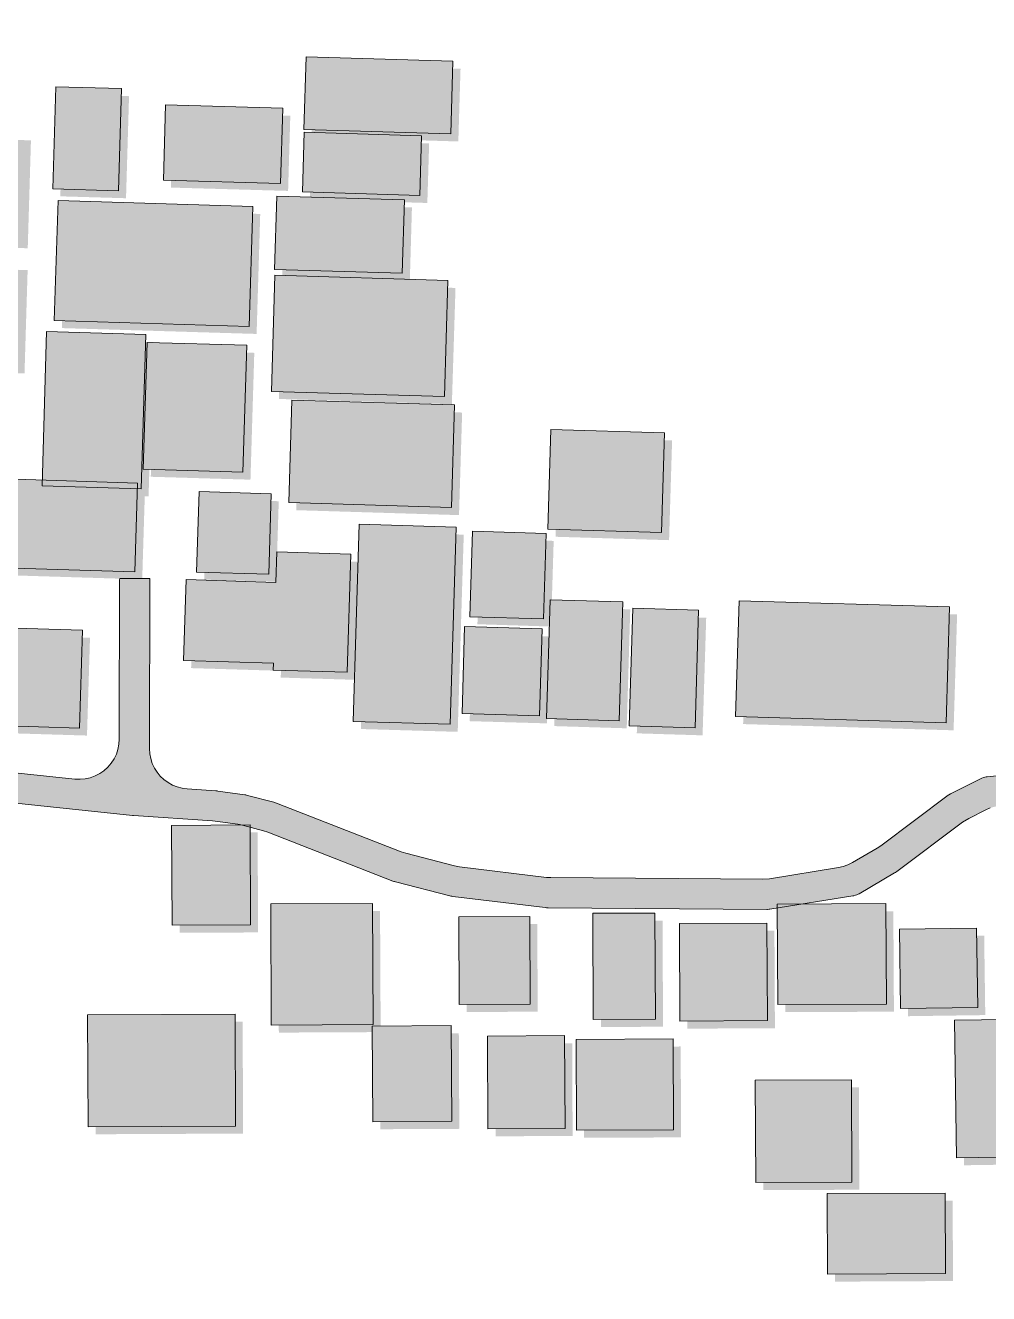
# Model space of a CAD drawing. Header units: metres. Extents: x 305859 to 307221, y 9155922 to 9156786.
# Drawn here: x 307024.6 to 307120.3, y 9156489.8 to 9156615.8 of the extents above; entities that cross this region are included whole.
import ezdxf

# ---------------------------------------------------------------- set-up
doc = ezdxf.new("R2010")
doc.units = ezdxf.units.M
for name, color, linetype, lineweight, true_color in [('B-BAYANGAN', 7, 'Continuous', 0, 0x76786c), ('J-PERKERASAN_JALAN', 7, 'Continuous', 9, 0x989896), ('K-BANGUNAN_LUAR_TAPAK', 7, 'Continuous', 9, 0xdedede)]:
    doc.layers.add(name, color=color, linetype=linetype, lineweight=lineweight, true_color=true_color)

msp = doc.modelspace()

# ---------------------------------------------------------------- hatches: boundary and pattern name
at = {"layer": 'B-BAYANGAN', "true_color": 0x76786c}
h = msp.add_hatch(color=8, dxfattribs=at)
h.dxf.hatch_style = 1
h.paths.add_polyline_path([(307067.82, 9156611.51), (307067.6, 9156604.29), (307053, 9156604.73), (307053.21, 9156611.95), (307067.82, 9156611.51)])
h = msp.add_hatch(color=8, dxfattribs=at)
h.dxf.hatch_style = 1
h.paths.add_polyline_path([(307028.34, 9156608.98), (307034.87, 9156608.79), (307034.57, 9156598.65), (307028.04, 9156598.84), (307028.34, 9156608.98)])
h = msp.add_hatch(color=8, dxfattribs=at)
h.dxf.hatch_style = 1
h.paths.add_polyline_path([(307050.9, 9156606.84), (307050.68, 9156599.38), (307039.03, 9156599.71), (307039.25, 9156607.19), (307050.9, 9156606.84)])
h = msp.add_hatch(color=8, dxfattribs=at)
h.dxf.hatch_style = 1
h.paths.add_polyline_path([(307025.12, 9156604.4), (307024.8, 9156593.68), (307011.41, 9156594.08), (307011.74, 9156604.8), (307025.12, 9156604.4)])
h = msp.add_hatch(color=8, dxfattribs=at)
h.dxf.hatch_style = 1
h.paths.add_polyline_path([(307064.7, 9156604.1), (307064.52, 9156598.18), (307052.85, 9156598.53), (307053.02, 9156604.45), (307064.7, 9156604.1)])
h = msp.add_hatch(color=8, dxfattribs=at)
h.dxf.hatch_style = 1
h.paths.add_polyline_path([(307062.99, 9156597.74), (307062.78, 9156590.45), (307050.09, 9156590.83), (307050.31, 9156598.12), (307062.99, 9156597.74)])
h = msp.add_hatch(color=8, dxfattribs=at)
h.dxf.hatch_style = 1
h.paths.add_polyline_path([(307047.91, 9156597.09), (307047.55, 9156585.17), (307028.19, 9156585.75), (307028.56, 9156597.66), (307047.91, 9156597.09)])
h = msp.add_hatch(color=8, dxfattribs=at)
h.dxf.hatch_style = 1
h.paths.add_polyline_path([(307024.79, 9156591.51), (307024.48, 9156581.25), (307016.8, 9156581.49), (307017.11, 9156591.74), (307024.79, 9156591.51)])
h = msp.add_hatch(color=8, dxfattribs=at)
h.dxf.hatch_style = 1
h.paths.add_polyline_path([(307067.32, 9156589.74), (307066.96, 9156578.19), (307049.77, 9156578.71), (307050.12, 9156590.26), (307067.32, 9156589.74)])
h = msp.add_hatch(color=8, dxfattribs=at)
h.dxf.hatch_style = 1
h.paths.add_polyline_path([(307037.28, 9156584.36), (307036.81, 9156569.03), (307026.97, 9156569.33), (307027.42, 9156584.65), (307037.28, 9156584.36)])
h = msp.add_hatch(color=8, dxfattribs=at)
h.dxf.hatch_style = 1
h.paths.add_polyline_path([(307047.32, 9156583.29), (307046.94, 9156570.69), (307037.03, 9156570.98), (307037.42, 9156583.58), (307047.32, 9156583.29)])
h = msp.add_hatch(color=8, dxfattribs=at)
h.dxf.hatch_style = 1
h.paths.add_polyline_path([(307067.98, 9156577.36), (307067.67, 9156567.17), (307051.49, 9156567.66), (307051.79, 9156577.83), (307067.98, 9156577.36)])
h = msp.add_hatch(color=8, dxfattribs=at)
h.dxf.hatch_style = 1
h.paths.add_polyline_path([(307088.85, 9156574.59), (307088.55, 9156564.68), (307077.26, 9156565.02), (307077.56, 9156574.93), (307088.85, 9156574.59)])
h = msp.add_hatch(color=8, dxfattribs=at)
h.dxf.hatch_style = 1
h.paths.add_polyline_path([(307036.45, 9156569.61), (307036.18, 9156560.79), (307023.07, 9156561.19), (307023.34, 9156570.01), (307036.45, 9156569.61)])
h = msp.add_hatch(color=8, dxfattribs=at)
h.dxf.hatch_style = 1
h.paths.add_polyline_path([(307049.75, 9156568.55), (307049.5, 9156560.55), (307042.34, 9156560.76), (307042.58, 9156568.76), (307049.75, 9156568.55)])
h = msp.add_hatch(color=8, dxfattribs=at)
h.dxf.hatch_style = 1
h.paths.add_polyline_path([(307068.14, 9156565.23), (307067.54, 9156545.64), (307057.91, 9156545.92), (307058.51, 9156565.52), (307068.14, 9156565.23)])
h = msp.add_hatch(color=8, dxfattribs=at)
h.dxf.hatch_style = 1
h.paths.add_polyline_path([(307077.08, 9156564.61), (307076.82, 9156556.1), (307069.5, 9156556.33), (307069.76, 9156564.82), (307077.08, 9156564.61)])
h = msp.add_hatch(color=8, dxfattribs=at)
h.dxf.hatch_style = 1
h.paths.add_polyline_path([(307050.21, 9156559.73), (307050.31, 9156562.76), (307057.67, 9156562.54), (307057.31, 9156550.81), (307049.95, 9156551.03), (307049.97, 9156551.7), (307041.04, 9156551.97), (307041.29, 9156560.01), (307050.21, 9156559.73)])
h = msp.add_hatch(color=8, dxfattribs=at)
h.dxf.hatch_style = 1
h.paths.add_polyline_path([(307084.69, 9156557.81), (307084.34, 9156545.99), (307077.13, 9156546.21), (307077.49, 9156558.02), (307084.69, 9156557.81)])
h = msp.add_hatch(color=8, dxfattribs=at)
h.dxf.hatch_style = 1
h.paths.add_polyline_path([(307117.18, 9156557.3), (307116.83, 9156545.79), (307095.91, 9156546.41), (307096.26, 9156557.92), (307117.18, 9156557.3)])
h = msp.add_hatch(color=8, dxfattribs=at)
h.dxf.hatch_style = 1
h.paths.add_polyline_path([(307092.24, 9156556.97), (307091.88, 9156545.29), (307085.34, 9156545.49), (307085.7, 9156557.17), (307092.24, 9156556.97)])
h = msp.add_hatch(color=8, dxfattribs=at)
h.dxf.hatch_style = 1
h.paths.add_polyline_path([(307030.99, 9156554.99), (307030.69, 9156545.27), (307018.44, 9156545.64), (307018.74, 9156555.36), (307030.99, 9156554.99)])
h = msp.add_hatch(color=8, dxfattribs=at)
h.dxf.hatch_style = 1
h.paths.add_polyline_path([(307076.68, 9156555.11), (307076.42, 9156546.48), (307068.73, 9156546.7), (307068.98, 9156555.34), (307076.68, 9156555.11)])
h = msp.add_hatch(color=8, dxfattribs=at)
h.dxf.hatch_style = 1
h.paths.add_polyline_path([(307047.65, 9156535.65), (307047.7, 9156525.71), (307039.9, 9156525.68), (307039.85, 9156535.6), (307047.65, 9156535.65)])
h = msp.add_hatch(color=8, dxfattribs=at)
h.dxf.hatch_style = 1
h.paths.add_polyline_path([(307059.82, 9156527.84), (307059.88, 9156515.81), (307049.76, 9156515.76), (307049.7, 9156527.8), (307059.82, 9156527.84)])
h = msp.add_hatch(color=8, dxfattribs=at)
h.dxf.hatch_style = 1
h.paths.add_polyline_path([(307110.84, 9156527.82), (307110.9, 9156517.84), (307100.12, 9156517.79), (307100.06, 9156527.76), (307110.84, 9156527.82)])
h = msp.add_hatch(color=8, dxfattribs=at)
h.dxf.hatch_style = 1
h.paths.add_polyline_path([(307075.45, 9156526.54), (307075.49, 9156517.84), (307068.43, 9156517.8), (307068.39, 9156526.52), (307075.45, 9156526.54)])
h = msp.add_hatch(color=8, dxfattribs=at)
h.dxf.hatch_style = 1
h.paths.add_polyline_path([(307087.9, 9156526.89), (307087.95, 9156516.34), (307081.77, 9156516.32), (307081.72, 9156526.86), (307087.9, 9156526.89)])
h = msp.add_hatch(color=8, dxfattribs=at)
h.dxf.hatch_style = 1
h.paths.add_polyline_path([(307099.02, 9156525.89), (307099.07, 9156516.2), (307090.38, 9156516.15), (307090.33, 9156525.84), (307099.02, 9156525.89)])
h = msp.add_hatch(color=8, dxfattribs=at)
h.dxf.hatch_style = 1
h.paths.add_polyline_path([(307119.87, 9156525.39), (307119.98, 9156517.5), (307112.3, 9156517.39), (307112.19, 9156525.28), (307119.87, 9156525.39)])
h = msp.add_hatch(color=8, dxfattribs=at)
h.dxf.hatch_style = 1
h.paths.add_polyline_path([(307046.16, 9156516.84), (307046.21, 9156505.73), (307031.56, 9156505.66), (307031.5, 9156516.77), (307046.16, 9156516.84)])
h = msp.add_hatch(color=8, dxfattribs=at)
h.dxf.hatch_style = 1
h.paths.add_polyline_path([(307128.43, 9156516.37), (307128.62, 9156502.74), (307117.88, 9156502.58), (307117.68, 9156516.23), (307128.43, 9156516.37)])
h = msp.add_hatch(color=8, dxfattribs=at)
h.dxf.hatch_style = 1
h.paths.add_polyline_path([(307067.65, 9156515.7), (307067.7, 9156506.2), (307059.85, 9156506.16), (307059.8, 9156515.66), (307067.65, 9156515.7)])
h = msp.add_hatch(color=8, dxfattribs=at)
h.dxf.hatch_style = 1
h.paths.add_polyline_path([(307078.92, 9156514.71), (307078.96, 9156505.49), (307071.3, 9156505.46), (307071.26, 9156514.67), (307078.92, 9156514.71)])
h = msp.add_hatch(color=8, dxfattribs=at)
h.dxf.hatch_style = 1
h.paths.add_polyline_path([(307089.7, 9156514.38), (307089.75, 9156505.35), (307080.1, 9156505.31), (307080.06, 9156514.33), (307089.7, 9156514.38)])
h = msp.add_hatch(color=8, dxfattribs=at)
h.dxf.hatch_style = 1
h.paths.add_polyline_path([(307107.42, 9156510.32), (307107.46, 9156500.15), (307097.91, 9156500.11), (307097.86, 9156510.27), (307107.42, 9156510.32)])
h = msp.add_hatch(color=8, dxfattribs=at)
h.dxf.hatch_style = 1
h.paths.add_polyline_path([(307116.73, 9156499.07), (307116.78, 9156491.08), (307105.05, 9156491.02), (307105, 9156499.01), (307116.73, 9156499.07)])
at = {"layer": 'J-PERKERASAN_JALAN', "true_color": 0xa8a8a6}
h = msp.add_hatch(color=253, dxfattribs=at)
h.dxf.hatch_style = 1
h.paths.add_polyline_path([(307070.13, 9156531.94), (307076.35, 9156531.18), (307076.8, 9156531.16), (307097.86, 9156531), (307098.52, 9156531.05), (307105.38, 9156532.15), (307105.87, 9156532.26), (307106.33, 9156532.42), (307106.78, 9156532.65), (307109.22, 9156534.09), (307109.59, 9156534.33), (307116.3, 9156539.34), (307116.37, 9156539.39), (307116.52, 9156539.48), (307116.6, 9156539.52), (307119.56, 9156541), (307119.64, 9156541.04), (307119.79, 9156541.1), (307119.92, 9156541.13), (307120.07, 9156541.16), (307120.16, 9156541.18), (307125.95, 9156541.77), (307126.08, 9156541.78), (307126.32, 9156541.78), (307126.44, 9156541.77), (307130.73, 9156541.16), (307131.26, 9156541.12), (307131.79, 9156541.15), (307132.31, 9156541.25), (307132.81, 9156541.42), (307133.29, 9156541.65), (307133.73, 9156541.95), (307134.12, 9156542.3), (307134.47, 9156542.69), (307134.77, 9156543.14), (307135, 9156543.61), (307135.16, 9156544.12), (307135.26, 9156544.64), (307135.29, 9156545.17), (307134.87, 9156579.59), (307134.87, 9156579.7), (307132.84, 9156631.28), (307132.84, 9156631.4), (307132.96, 9156631.41), (307135.7, 9156631.52), (307135.82, 9156631.52), (307135.83, 9156631.4), (307137.87, 9156579.75), (307137.87, 9156579.73), (307137.87, 9156579.71), (307137.87, 9156579.69), (307138.31, 9156543.45), (307138.35, 9156542.94), (307138.45, 9156542.44), (307138.62, 9156541.96), (307138.85, 9156541.5), (307139.13, 9156541.07), (307139.46, 9156540.69), (307139.85, 9156540.35), (307140.27, 9156540.06), (307140.72, 9156539.83), (307141.2, 9156539.66), (307141.7, 9156539.55), (307159.5, 9156536.8), (307159.59, 9156536.79), (307159.77, 9156536.74), (307159.86, 9156536.71), (307160.67, 9156536.43), (307160.75, 9156536.39), (307160.91, 9156536.32), (307160.99, 9156536.28), (307161.74, 9156535.85), (307161.82, 9156535.8), (307161.95, 9156535.71), (307162.06, 9156535.63), (307162.15, 9156535.53), (307162.24, 9156535.42), (307162.33, 9156535.29), (307162.37, 9156535.21), (307162.79, 9156534.46), (307162.84, 9156534.37), (307162.92, 9156534.19), (307162.96, 9156534.03), (307163, 9156533.85), (307163.01, 9156533.74), (307163.08, 9156532.69), (307163.09, 9156532.59), (307163.08, 9156532.4), (307163.07, 9156532.3), (307161.92, 9156523.11), (307155.3, 9156471.84), (307155.28, 9156471.62), (307152.53, 9156433.75), (307152.53, 9156433.24), (307152.58, 9156432.74), (307152.71, 9156432.25), (307152.89, 9156431.78), (307153.13, 9156431.34), (307153.42, 9156430.93), (307153.76, 9156430.56), (307154.15, 9156430.24), (307154.58, 9156429.96), (307155.03, 9156429.75), (307155.51, 9156429.59), (307156, 9156429.49), (307180.72, 9156426.28), (307180.74, 9156426.28), (307180.79, 9156426.27), (307190, 9156424.81), (307190, 9156422.28), (307180.45, 9156423.8), (307180.34, 9156423.81), (307150.52, 9156427.68), (307111.76, 9156432.76), (307111.26, 9156432.79), (307110.75, 9156432.76), (307110.26, 9156432.67), (307109.78, 9156432.51), (307109.32, 9156432.3), (307108.89, 9156432.03), (307108.5, 9156431.71), (307108.16, 9156431.34), (307107.86, 9156430.93), (307107.62, 9156430.48), (307107.44, 9156430.01), (307107.31, 9156429.53), (307107.25, 9156429.02), (307104.47, 9156381.57), (307104.48, 9156381.05), (307104.55, 9156380.54), (307104.69, 9156380.04), (307104.89, 9156379.56), (307105.15, 9156379.11), (307105.47, 9156378.69), (307105.84, 9156378.33), (307106.25, 9156378.01), (307106.7, 9156377.75), (307107.19, 9156377.55), (307107.69, 9156377.42), (307108.2, 9156377.35), (307108.73, 9156377.35), (307109.32, 9156377.39), (307109.43, 9156377.39), (307109.46, 9156377.39), (307109.57, 9156377.39), (307134.9, 9156376.15), (307165.31, 9156374.68), (307165.41, 9156374.67), (307165.44, 9156374.67), (307165.55, 9156374.66), (307167.25, 9156374.39), (307167.32, 9156374.38), (307167.47, 9156374.34), (307167.58, 9156374.3), (307167.68, 9156374.25), (307167.81, 9156374.18), (307167.87, 9156374.13), (307168.52, 9156373.66), (307168.59, 9156373.61), (307168.71, 9156373.51), (307168.8, 9156373.41), (307168.87, 9156373.31), (307168.94, 9156373.2), (307169, 9156373.05), (307169.03, 9156372.97), (307169.34, 9156372.07), (307169.36, 9156371.99), (307169.4, 9156371.84), (307169.41, 9156371.71), (307169.41, 9156371.55), (307169.41, 9156371.46), (307168.22, 9156358.3), (307168.21, 9156357.76), (307168.27, 9156357.23), (307168.4, 9156356.71), (307168.6, 9156356.22), (307168.86, 9156355.75), (307169.18, 9156355.32), (307169.56, 9156354.94), (307169.98, 9156354.62), (307170.45, 9156354.35), (307170.94, 9156354.15), (307171.46, 9156354.01), (307171.99, 9156353.95), (307190, 9156352.97), (307190, 9156349.97), (307171.97, 9156350.94), (307171.43, 9156350.94), (307170.9, 9156350.86), (307170.38, 9156350.71), (307169.89, 9156350.49), (307169.43, 9156350.21), (307169.02, 9156349.87), (307168.65, 9156349.48), (307168.34, 9156349.04), (307168.09, 9156348.56), (307167.91, 9156348.06), (307167.79, 9156347.53), (307167.75, 9156346.99), (307167.45, 9156320.8), (307167.47, 9156320.3), (307167.56, 9156319.8), (307167.71, 9156319.32), (307167.92, 9156318.87), (307168.19, 9156318.44), (307168.5, 9156318.05), (307168.86, 9156317.7), (307169.27, 9156317.4), (307169.7, 9156317.15), (307170.17, 9156316.96), (307170.65, 9156316.83), (307171.15, 9156316.76), (307190, 9156315.36), (307190, 9156312.35), (307171.48, 9156313.73), (307170.94, 9156313.73), (307170.41, 9156313.67), (307169.89, 9156313.53), (307169.4, 9156313.32), (307168.94, 9156313.05), (307168.51, 9156312.72), (307168.14, 9156312.34), (307167.82, 9156311.91), (307167.56, 9156311.44), (307167.36, 9156310.94), (307167.24, 9156310.42), (307167.18, 9156309.88), (307166.75, 9156297.65), (307166.74, 9156297.56), (307166.72, 9156297.4), (307166.69, 9156297.27), (307166.65, 9156297.13), (307166.61, 9156297.04), (307166.07, 9156295.73), (307166.03, 9156295.63), (307165.94, 9156295.46), (307165.83, 9156295.3), (307165.76, 9156295.22), (307164.87, 9156294.21), (307164.8, 9156294.13), (307164.66, 9156294), (307164.5, 9156293.89), (307164.41, 9156293.83), (307159.14, 9156290.81), (307158.68, 9156290.5), (307158.27, 9156290.13), (307157.91, 9156289.7), (307157.61, 9156289.23), (307157.38, 9156288.72), (307157.23, 9156288.19), (307157.15, 9156287.64), (307156.35, 9156277), (307156.34, 9156276.47), (307156.41, 9156275.94), (307156.55, 9156275.42), (307156.75, 9156274.93), (307157.02, 9156274.47), (307157.35, 9156274.05), (307157.73, 9156273.67), (307158.15, 9156273.35), (307158.62, 9156273.09), (307159.11, 9156272.89), (307159.63, 9156272.76), (307160.16, 9156272.71), (307181.33, 9156271.78), (307181.45, 9156271.78), (307183.86, 9156271.75), (307183.95, 9156271.74), (307184.13, 9156271.72), (307184.22, 9156271.71), (307187.13, 9156271.12), (307187.26, 9156271.09), (307187.32, 9156271.08), (307187.44, 9156271.04), (307190, 9156270.17), (307190, 9156267), (307186.75, 9156268.11), (307186.26, 9156268.24), (307184.09, 9156268.67), (307183.35, 9156268.75), (307181.34, 9156268.78), (307181.31, 9156268.78), (307181.29, 9156268.78), (307181.26, 9156268.78), (307159.19, 9156269.74), (307158.67, 9156269.73), (307158.15, 9156269.65), (307157.65, 9156269.51), (307157.17, 9156269.29), (307156.72, 9156269.02), (307156.31, 9156268.69), (307155.95, 9156268.31), (307155.64, 9156267.89), (307155.39, 9156267.43), (307155.2, 9156266.94), (307155.08, 9156266.43), (307150.97, 9156242.82), (307150.96, 9156242.73), (307150.91, 9156242.58), (307150.87, 9156242.45), (307150.81, 9156242.33), (307150.73, 9156242.19), (307150.67, 9156242.11), (307149.61, 9156240.65), (307149.55, 9156240.57), (307149.45, 9156240.45), (307149.35, 9156240.36), (307149.24, 9156240.27), (307149.13, 9156240.2), (307148.98, 9156240.12), (307148.9, 9156240.09), (307147.35, 9156239.44), (307147.25, 9156239.41), (307147.08, 9156239.35), (307146.9, 9156239.32), (307146.8, 9156239.31), (307111.27, 9156236.35), (307111.1, 9156236.33), (307107.89, 9156235.93), (307107.16, 9156235.77), (307104.58, 9156234.93), (307104.11, 9156234.75), (307093.68, 9156229.87), (307093.6, 9156229.84), (307093.45, 9156229.78), (307093.3, 9156229.74), (307093.21, 9156229.72), (307090.92, 9156229.34), (307090.89, 9156229.33), (307090.87, 9156229.33), (307090.84, 9156229.33), (307088.49, 9156229.01), (307088.46, 9156229.01), (307088.44, 9156229.01), (307088.41, 9156229), (307070.13, 9156227.13), (307070.13, 9156230.15), (307088.03, 9156231.98), (307088.16, 9156231.99), (307090.36, 9156232.29), (307090.5, 9156232.31), (307092.02, 9156232.57), (307092.54, 9156232.69), (307093.05, 9156232.89), (307103.09, 9156237.59), (307103.21, 9156237.64), (307103.27, 9156237.66), (307103.39, 9156237.7), (307106.69, 9156238.77), (307106.78, 9156238.79), (307106.96, 9156238.83), (307107.05, 9156238.85), (307110.82, 9156239.32), (307110.86, 9156239.32), (307110.89, 9156239.32), (307110.93, 9156239.33), (307144.78, 9156242.15), (307145.3, 9156242.23), (307145.8, 9156242.37), (307146.28, 9156242.59), (307146.73, 9156242.86), (307147.14, 9156243.19), (307147.51, 9156243.57), (307147.82, 9156243.99), (307148.07, 9156244.45), (307148.26, 9156244.94), (307148.39, 9156245.45), (307152.9, 9156271.45), (307152.95, 9156271.83), (307154.31, 9156289.9), (307154.32, 9156289.99), (307154.35, 9156290.15), (307154.38, 9156290.28), (307154.43, 9156290.41), (307154.5, 9156290.56), (307154.54, 9156290.64), (307154.98, 9156291.37), (307155.03, 9156291.45), (307155.13, 9156291.59), (307155.25, 9156291.71), (307155.32, 9156291.78), (307156.01, 9156292.41), (307156.09, 9156292.48), (307156.27, 9156292.61), (307156.36, 9156292.67), (307161.79, 9156295.79), (307162.21, 9156296.07), (307162.6, 9156296.4), (307162.94, 9156296.77), (307163.22, 9156297.19), (307163.46, 9156297.64), (307163.63, 9156298.12), (307163.75, 9156298.61), (307163.8, 9156299.11), (307164.39, 9156315.64), (307164.39, 9156315.74), (307164.8, 9156350.91), (307164.8, 9156351.02), (307164.81, 9156351.19), (307164.82, 9156351.3), (307164.96, 9156352.74), (307164.97, 9156352.84), (307165.01, 9156353.01), (307165.05, 9156353.15), (307165.06, 9156353.18), (307165.25, 9156353.76), (307165.36, 9156354.37), (307166.58, 9156367.94), (307166.59, 9156368.48), (307166.53, 9156369.01), (307166.4, 9156369.54), (307166.2, 9156370.03), (307165.94, 9156370.5), (307165.61, 9156370.93), (307165.23, 9156371.31), (307164.81, 9156371.64), (307164.34, 9156371.9), (307163.84, 9156372.1), (307163.32, 9156372.24), (307162.79, 9156372.3), (307134.79, 9156373.65), (307134.78, 9156373.65), (307110.35, 9156374.85), (307109.84, 9156374.84), (307109.34, 9156374.77), (307108.85, 9156374.64), (307108.39, 9156374.44), (307107.95, 9156374.19), (307107.22, 9156373.71), (307107.14, 9156373.66), (307107.12, 9156373.65), (307107.03, 9156373.6), (307106.79, 9156373.47), (307106.72, 9156373.44), (307106.59, 9156373.38), (307106.48, 9156373.35), (307106.33, 9156373.32), (307106.26, 9156373.31), (307106.02, 9156373.29), (307105.94, 9156373.28), (307105.75, 9156373.28), (307105.66, 9156373.29), (307103.38, 9156373.52), (307103.31, 9156373.53), (307103.18, 9156373.56), (307103.07, 9156373.59), (307102.96, 9156373.63), (307102.84, 9156373.69), (307102.78, 9156373.73), (307102.39, 9156373.97), (307102.32, 9156374.01), (307102.21, 9156374.1), (307102.12, 9156374.17), (307102.04, 9156374.26), (307101.96, 9156374.37), (307101.92, 9156374.44), (307101.75, 9156374.7), (307101.71, 9156374.77), (307101.65, 9156374.89), (307101.6, 9156375.03), (307101.58, 9156375.1), (307101.5, 9156375.36), (307101.48, 9156375.47), (307101.27, 9156376.05), (307101.17, 9156376.3), (307101.17, 9156376.42), (307104.31, 9156430.11), (307104.3, 9156430.64), (307104.23, 9156431.17), (307104.08, 9156431.69), (307103.87, 9156432.18), (307103.59, 9156432.64), (307103.25, 9156433.06), (307102.86, 9156433.42), (307102.43, 9156433.74), (307101.95, 9156433.99), (307101.45, 9156434.18), (307100.93, 9156434.29), (307070.13, 9156439.06), (307070.13, 9156441.59), (307106.21, 9156436), (307106.31, 9156435.99), (307145.08, 9156430.92), (307145.62, 9156430.88), (307146.16, 9156430.92), (307146.69, 9156431.04), (307147.2, 9156431.22), (307147.68, 9156431.47), (307148.12, 9156431.78), (307148.52, 9156432.15), (307148.86, 9156432.58), (307149.14, 9156433.04), (307149.36, 9156433.54), (307149.51, 9156434.06), (307149.58, 9156434.59), (307152.29, 9156471.96), (307152.3, 9156472.02), (307152.3, 9156472.05), (307152.31, 9156472.1), (307158.95, 9156523.46), (307158.95, 9156523.48), (307159.74, 9156529.8), (307159.77, 9156530.31), (307159.73, 9156530.83), (307159.63, 9156531.33), (307159.47, 9156531.82), (307159.24, 9156532.28), (307158.96, 9156532.71), (307158.62, 9156533.1), (307158.24, 9156533.44), (307157.82, 9156533.73), (307157.36, 9156533.96), (307156.88, 9156534.14), (307156.38, 9156534.25), (307136.67, 9156537.29), (307136.62, 9156537.29), (307126.63, 9156538.71), (307126.14, 9156538.75), (307125.65, 9156538.73), (307121.42, 9156538.29), (307120.94, 9156538.21), (307120.48, 9156538.08), (307120.04, 9156537.89), (307118.34, 9156537.04), (307117.73, 9156536.67), (307111.18, 9156531.78), (307111.09, 9156531.71), (307111.05, 9156531.68), (307110.96, 9156531.63), (307107.44, 9156529.56), (307107.36, 9156529.52), (307107.21, 9156529.45), (307107.08, 9156529.4), (307106.93, 9156529.36), (307106.83, 9156529.34), (307098.58, 9156528.02), (307098.5, 9156528.01), (307098.34, 9156527.99), (307098.25, 9156527.99), (307076.52, 9156528.16), (307076.41, 9156528.16), (307076.35, 9156528.17), (307076.24, 9156528.18), (307070.13, 9156528.91), (307070.13, 9156531.94)])
h = msp.add_hatch(color=253, dxfattribs=at)
h.dxf.hatch_style = 1
h.paths.add_polyline_path([(306932.63, 9156552.26), (306944.68, 9156552.16), (306944.7, 9156552.16), (306944.74, 9156552.16), (306957.59, 9156551.78), (306957.62, 9156551.78), (306986.09, 9156550.49), (306986.16, 9156550.48), (306986.32, 9156550.47), (306986.4, 9156550.45), (306988.31, 9156550.06), (306988.41, 9156550.03), (306988.46, 9156550.02), (306988.56, 9156549.99), (306990.32, 9156549.43), (306990.4, 9156549.4), (306990.44, 9156549.39), (306990.53, 9156549.35), (307003.11, 9156544.05), (307003.63, 9156543.87), (307004.57, 9156543.62), (307005.19, 9156543.51), (307006.61, 9156543.36), (307029.48, 9156540.95), (307030, 9156540.93), (307030.51, 9156540.97), (307031.01, 9156541.08), (307031.5, 9156541.26), (307031.96, 9156541.49), (307032.38, 9156541.78), (307032.76, 9156542.13), (307033.1, 9156542.52), (307033.38, 9156542.95), (307033.61, 9156543.41), (307033.77, 9156543.9), (307033.87, 9156544.4), (307033.9, 9156544.92), (307033.93, 9156560.75), (307033.94, 9156560.88), (307034.07, 9156560.88), (307036.8, 9156560.88), (307036.93, 9156560.87), (307036.93, 9156560.75), (307036.9, 9156543.97), (307036.93, 9156543.47), (307037.03, 9156542.98), (307037.18, 9156542.5), (307037.39, 9156542.04), (307037.66, 9156541.62), (307037.98, 9156541.23), (307038.34, 9156540.89), (307038.75, 9156540.59), (307039.19, 9156540.35), (307039.65, 9156540.16), (307040.14, 9156540.04), (307040.64, 9156539.97), (307043.51, 9156539.78), (307043.58, 9156539.78), (307043.62, 9156539.77), (307043.69, 9156539.76), (307046.37, 9156539.39), (307046.49, 9156539.37), (307046.54, 9156539.36), (307046.66, 9156539.33), (307049.25, 9156538.65), (307049.36, 9156538.62), (307049.42, 9156538.6), (307049.53, 9156538.56), (307061.92, 9156533.72), (307062.38, 9156533.57), (307067.21, 9156532.32), (307067.72, 9156532.23), (307070.13, 9156531.94), (307070.13, 9156528.91), (307067.07, 9156529.28), (307066.94, 9156529.3), (307066.87, 9156529.32), (307066.74, 9156529.35), (307061.37, 9156530.73), (307061.25, 9156530.76), (307061.19, 9156530.78), (307061.08, 9156530.82), (307048.68, 9156535.67), (307048.24, 9156535.82), (307046.15, 9156536.36), (307045.69, 9156536.46), (307043.44, 9156536.77), (307043.15, 9156536.8), (307035.31, 9156537.32), (307035.27, 9156537.32), (307035.25, 9156537.32), (307035.21, 9156537.33), (307006.32, 9156540.38), (307006.31, 9156540.38), (307004.49, 9156540.57), (307004.41, 9156540.58), (307004.26, 9156540.61), (307004.18, 9156540.62), (307002.56, 9156541.05), (307002.43, 9156541.09), (307002.36, 9156541.12), (307002.23, 9156541.17), (306989.55, 9156546.51), (306989.21, 9156546.63), (306987.88, 9156547.06), (306987.47, 9156547.17), (306986.18, 9156547.43), (306985.55, 9156547.51), (306957.54, 9156548.78), (306957.47, 9156548.78), (306944.69, 9156549.16), (306944.61, 9156549.16), (306932.52, 9156549.26), (306932.48, 9156549.26), (306932.46, 9156549.26), (306932.42, 9156549.27), (306920.16, 9156549.87), (306920.1, 9156549.87), (306897.12, 9156550.63), (306896.6, 9156550.61), (306896.08, 9156550.53), (306895.57, 9156550.37), (306895.09, 9156550.15), (306894.65, 9156549.87), (306894.24, 9156549.53), (306893.88, 9156549.15), (306893.58, 9156548.72), (306893.33, 9156548.25), (306893.15, 9156547.75), (306893.04, 9156547.24), (306892.99, 9156546.71), (306893.01, 9156547.72), (306893.15, 9156552.27), (306893.32, 9156557.75), (306893.33, 9156557.23), (306893.42, 9156556.71), (306893.57, 9156556.21), (306893.79, 9156555.74), (306894.06, 9156555.29), (306894.4, 9156554.89), (306894.78, 9156554.53), (306895.2, 9156554.23), (306895.66, 9156553.98), (306896.15, 9156553.8), (306896.66, 9156553.68), (306897.18, 9156553.63), (306920.23, 9156552.87), (306920.25, 9156552.86), (306932.47, 9156552.27), (306932.63, 9156552.26)])
at = {"layer": 'K-BANGUNAN_LUAR_TAPAK', "true_color": 0xececea}
h = msp.add_hatch(color=7, dxfattribs=at)
h.dxf.hatch_style = 1
h.paths.add_polyline_path([(307067.07, 9156612.26), (307066.85, 9156605.04), (307052.25, 9156605.48), (307052.46, 9156612.7), (307067.07, 9156612.26)])
h = msp.add_hatch(color=7, dxfattribs=at)
h.dxf.hatch_style = 1
h.paths.add_polyline_path([(307027.59, 9156609.73), (307034.12, 9156609.54), (307033.82, 9156599.4), (307027.29, 9156599.59), (307027.59, 9156609.73)])
h = msp.add_hatch(color=7, dxfattribs=at)
h.dxf.hatch_style = 1
h.paths.add_polyline_path([(307050.15, 9156607.59), (307049.93, 9156600.13), (307038.28, 9156600.46), (307038.5, 9156607.94), (307050.15, 9156607.59)])
h = msp.add_hatch(color=7, dxfattribs=at)
h.dxf.hatch_style = 1
h.paths.add_polyline_path([(307063.95, 9156604.85), (307063.77, 9156598.93), (307052.1, 9156599.28), (307052.27, 9156605.2), (307063.95, 9156604.85)])
h = msp.add_hatch(color=7, dxfattribs=at)
h.dxf.hatch_style = 1
h.paths.add_polyline_path([(307047.16, 9156597.84), (307046.8, 9156585.92), (307027.44, 9156586.5), (307027.81, 9156598.41), (307047.16, 9156597.84)])
h = msp.add_hatch(color=7, dxfattribs=at)
h.dxf.hatch_style = 1
h.paths.add_polyline_path([(307062.24, 9156598.49), (307062.03, 9156591.2), (307049.34, 9156591.58), (307049.56, 9156598.87), (307062.24, 9156598.49)])
h = msp.add_hatch(color=7, dxfattribs=at)
h.dxf.hatch_style = 1
h.paths.add_polyline_path([(307066.57, 9156590.49), (307066.21, 9156578.94), (307049.02, 9156579.46), (307049.37, 9156591.01), (307066.57, 9156590.49)])
h = msp.add_hatch(color=7, dxfattribs=at)
h.dxf.hatch_style = 1
h.paths.add_polyline_path([(307036.53, 9156585.11), (307036.06, 9156569.78), (307026.22, 9156570.08), (307026.67, 9156585.4), (307036.53, 9156585.11)])
h = msp.add_hatch(color=7, dxfattribs=at)
h.dxf.hatch_style = 1
h.paths.add_polyline_path([(307046.57, 9156584.04), (307046.19, 9156571.44), (307036.28, 9156571.73), (307036.67, 9156584.33), (307046.57, 9156584.04)])
h = msp.add_hatch(color=7, dxfattribs=at)
h.dxf.hatch_style = 1
h.paths.add_polyline_path([(307067.23, 9156578.11), (307066.92, 9156567.92), (307050.74, 9156568.41), (307051.04, 9156578.58), (307067.23, 9156578.11)])
h = msp.add_hatch(color=7, dxfattribs=at)
h.dxf.hatch_style = 1
h.paths.add_polyline_path([(307088.1, 9156575.34), (307087.8, 9156565.43), (307076.51, 9156565.77), (307076.81, 9156575.68), (307088.1, 9156575.34)])
h = msp.add_hatch(color=7, dxfattribs=at)
h.dxf.hatch_style = 1
h.paths.add_polyline_path([(307035.7, 9156570.36), (307035.43, 9156561.54), (307022.32, 9156561.94), (307022.59, 9156570.76), (307035.7, 9156570.36)])
h = msp.add_hatch(color=7, dxfattribs=at)
h.dxf.hatch_style = 1
h.paths.add_polyline_path([(307049, 9156569.3), (307048.75, 9156561.3), (307041.59, 9156561.51), (307041.83, 9156569.51), (307049, 9156569.3)])
h = msp.add_hatch(color=7, dxfattribs=at)
h.dxf.hatch_style = 1
h.paths.add_polyline_path([(307067.39, 9156565.98), (307066.79, 9156546.39), (307057.16, 9156546.67), (307057.76, 9156566.27), (307067.39, 9156565.98)])
h = msp.add_hatch(color=7, dxfattribs=at)
h.dxf.hatch_style = 1
h.paths.add_polyline_path([(307076.33, 9156565.36), (307076.07, 9156556.85), (307068.75, 9156557.08), (307069.01, 9156565.57), (307076.33, 9156565.36)])
h = msp.add_hatch(color=7, dxfattribs=at)
h.dxf.hatch_style = 1
h.paths.add_polyline_path([(307049.46, 9156560.48), (307049.56, 9156563.51), (307056.92, 9156563.29), (307056.56, 9156551.56), (307049.2, 9156551.78), (307049.22, 9156552.45), (307040.29, 9156552.72), (307040.54, 9156560.76), (307049.46, 9156560.48)])
h = msp.add_hatch(color=7, dxfattribs=at)
h.dxf.hatch_style = 1
h.paths.add_polyline_path([(307083.94, 9156558.56), (307083.59, 9156546.74), (307076.38, 9156546.96), (307076.74, 9156558.77), (307083.94, 9156558.56)])
h = msp.add_hatch(color=7, dxfattribs=at)
h.dxf.hatch_style = 1
h.paths.add_polyline_path([(307091.49, 9156557.72), (307091.13, 9156546.04), (307084.59, 9156546.24), (307084.95, 9156557.92), (307091.49, 9156557.72)])
h = msp.add_hatch(color=7, dxfattribs=at)
h.dxf.hatch_style = 1
h.paths.add_polyline_path([(307116.43, 9156558.05), (307116.08, 9156546.54), (307095.16, 9156547.16), (307095.51, 9156558.67), (307116.43, 9156558.05)])
h = msp.add_hatch(color=7, dxfattribs=at)
h.dxf.hatch_style = 1
h.paths.add_polyline_path([(307030.24, 9156555.74), (307029.94, 9156546.02), (307017.69, 9156546.39), (307017.99, 9156556.11), (307030.24, 9156555.74)])
h = msp.add_hatch(color=7, dxfattribs=at)
h.dxf.hatch_style = 1
h.paths.add_polyline_path([(307075.93, 9156555.86), (307075.67, 9156547.23), (307067.98, 9156547.45), (307068.23, 9156556.09), (307075.93, 9156555.86)])
h = msp.add_hatch(color=7, dxfattribs=at)
h.dxf.hatch_style = 1
h.paths.add_polyline_path([(307046.9, 9156536.4), (307046.95, 9156526.46), (307039.15, 9156526.43), (307039.1, 9156536.35), (307046.9, 9156536.4)])
h = msp.add_hatch(color=7, dxfattribs=at)
h.dxf.hatch_style = 1
h.paths.add_polyline_path([(307059.07, 9156528.59), (307059.13, 9156516.56), (307049.01, 9156516.51), (307048.95, 9156528.55), (307059.07, 9156528.59)])
h = msp.add_hatch(color=7, dxfattribs=at)
h.dxf.hatch_style = 1
h.paths.add_polyline_path([(307110.09, 9156528.57), (307110.15, 9156518.59), (307099.37, 9156518.54), (307099.31, 9156528.51), (307110.09, 9156528.57)])
h = msp.add_hatch(color=7, dxfattribs=at)
h.dxf.hatch_style = 1
h.paths.add_polyline_path([(307087.15, 9156527.64), (307087.2, 9156517.09), (307081.02, 9156517.07), (307080.97, 9156527.61), (307087.15, 9156527.64)])
h = msp.add_hatch(color=7, dxfattribs=at)
h.dxf.hatch_style = 1
h.paths.add_polyline_path([(307074.7, 9156527.29), (307074.74, 9156518.59), (307067.68, 9156518.55), (307067.64, 9156527.27), (307074.7, 9156527.29)])
h = msp.add_hatch(color=7, dxfattribs=at)
h.dxf.hatch_style = 1
h.paths.add_polyline_path([(307098.27, 9156526.64), (307098.32, 9156516.95), (307089.63, 9156516.9), (307089.58, 9156526.59), (307098.27, 9156526.64)])
h = msp.add_hatch(color=7, dxfattribs=at)
h.dxf.hatch_style = 1
h.paths.add_polyline_path([(307119.12, 9156526.14), (307119.23, 9156518.25), (307111.55, 9156518.14), (307111.44, 9156526.03), (307119.12, 9156526.14)])
h = msp.add_hatch(color=7, dxfattribs=at)
h.dxf.hatch_style = 1
h.paths.add_polyline_path([(307045.41, 9156517.59), (307045.46, 9156506.48), (307030.81, 9156506.41), (307030.75, 9156517.52), (307045.41, 9156517.59)])
h = msp.add_hatch(color=7, dxfattribs=at)
h.dxf.hatch_style = 1
h.paths.add_polyline_path([(307066.9, 9156516.45), (307066.95, 9156506.95), (307059.1, 9156506.91), (307059.05, 9156516.41), (307066.9, 9156516.45)])
h = msp.add_hatch(color=7, dxfattribs=at)
h.dxf.hatch_style = 1
h.paths.add_polyline_path([(307127.68, 9156517.12), (307127.87, 9156503.49), (307117.13, 9156503.33), (307116.93, 9156516.98), (307127.68, 9156517.12)])
h = msp.add_hatch(color=7, dxfattribs=at)
h.dxf.hatch_style = 1
h.paths.add_polyline_path([(307078.17, 9156515.46), (307078.21, 9156506.24), (307070.55, 9156506.21), (307070.51, 9156515.42), (307078.17, 9156515.46)])
h = msp.add_hatch(color=7, dxfattribs=at)
h.dxf.hatch_style = 1
h.paths.add_polyline_path([(307088.95, 9156515.13), (307089, 9156506.1), (307079.35, 9156506.06), (307079.31, 9156515.08), (307088.95, 9156515.13)])
h = msp.add_hatch(color=7, dxfattribs=at)
h.dxf.hatch_style = 1
h.paths.add_polyline_path([(307106.67, 9156511.07), (307106.71, 9156500.9), (307097.16, 9156500.86), (307097.11, 9156511.02), (307106.67, 9156511.07)])
h = msp.add_hatch(color=7, dxfattribs=at)
h.dxf.hatch_style = 1
h.paths.add_polyline_path([(307115.98, 9156499.82), (307116.03, 9156491.83), (307104.3, 9156491.77), (307104.25, 9156499.76), (307115.98, 9156499.82)])

# ---------------------------------------------------------------- linework, layer by layer
at = {"layer": 'J-PERKERASAN_JALAN', "color": 8, "lineweight": 13, "true_color": 0x787876}
for points in [[(307006.61, 9156543.36), (307029.48, 9156540.95), (307030, 9156540.93), (307030.51, 9156540.97), (307031.01, 9156541.08), (307031.5, 9156541.26), (307031.96, 9156541.49), (307032.38, 9156541.78), (307032.76, 9156542.13), (307033.1, 9156542.52), (307033.38, 9156542.95), (307033.61, 9156543.41), (307033.77, 9156543.9), (307033.87, 9156544.4), (307033.9, 9156544.92), (307033.93, 9156560.75), (307033.94, 9156560.88), (307034.07, 9156560.88), (307036.8, 9156560.88), (307036.93, 9156560.87), (307036.93, 9156560.75), (307036.9, 9156543.97), (307036.93, 9156543.47), (307037.03, 9156542.98), (307037.18, 9156542.5), (307037.39, 9156542.04), (307037.66, 9156541.62), (307037.98, 9156541.23), (307038.34, 9156540.89), (307038.75, 9156540.59), (307039.19, 9156540.35), (307039.65, 9156540.16), (307040.14, 9156540.04), (307040.64, 9156539.97), (307043.51, 9156539.78), (307043.58, 9156539.78), (307043.62, 9156539.77), (307043.69, 9156539.76), (307046.37, 9156539.39), (307046.49, 9156539.37), (307046.54, 9156539.36), (307046.66, 9156539.33), (307049.25, 9156538.65), (307049.36, 9156538.62), (307049.42, 9156538.6), (307049.53, 9156538.56), (307061.92, 9156533.72), (307062.38, 9156533.57), (307067.21, 9156532.32), (307067.72, 9156532.23), (307076.35, 9156531.18), (307076.8, 9156531.16), (307097.86, 9156531), (307098.52, 9156531.05), (307105.38, 9156532.15), (307105.87, 9156532.26), (307106.33, 9156532.42), (307106.78, 9156532.65), (307109.22, 9156534.09), (307109.59, 9156534.33), (307116.3, 9156539.34), (307116.37, 9156539.39), (307116.52, 9156539.48), (307116.6, 9156539.52), (307119.56, 9156541), (307119.64, 9156541.04), (307119.79, 9156541.1), (307119.92, 9156541.13), (307120.07, 9156541.16), (307120.16, 9156541.18), (307125.95, 9156541.77)], [(307120.48, 9156538.08), (307120.04, 9156537.89), (307118.34, 9156537.04), (307117.73, 9156536.67), (307111.18, 9156531.78), (307111.09, 9156531.71), (307111.05, 9156531.68), (307110.96, 9156531.63), (307107.44, 9156529.56), (307107.36, 9156529.52), (307107.21, 9156529.45), (307107.08, 9156529.4), (307106.93, 9156529.36), (307106.83, 9156529.34), (307098.58, 9156528.02), (307098.5, 9156528.01), (307098.34, 9156527.99), (307098.25, 9156527.99), (307076.52, 9156528.16), (307076.41, 9156528.16), (307076.35, 9156528.17), (307076.24, 9156528.18), (307067.07, 9156529.28), (307066.94, 9156529.3), (307066.87, 9156529.32), (307066.74, 9156529.35), (307061.37, 9156530.73), (307061.25, 9156530.76), (307061.19, 9156530.78), (307061.08, 9156530.82), (307048.68, 9156535.67), (307048.24, 9156535.82), (307046.15, 9156536.36), (307045.69, 9156536.46), (307043.44, 9156536.77), (307043.15, 9156536.8), (307035.31, 9156537.32), (307035.27, 9156537.32), (307035.25, 9156537.32), (307035.21, 9156537.33), (307006.32, 9156540.38)]]:
    msp.add_lwpolyline(points, dxfattribs=at)
at = {"layer": 'K-BANGUNAN_LUAR_TAPAK', "color": 253, "lineweight": 9, "true_color": 0xb0b0ae}
for points in [[(307067.07, 9156612.26), (307066.85, 9156605.04), (307052.25, 9156605.48), (307052.46, 9156612.7), (307067.07, 9156612.26)], [(307027.59, 9156609.73), (307034.12, 9156609.54), (307033.82, 9156599.4), (307027.29, 9156599.59), (307027.59, 9156609.73)], [(307050.15, 9156607.59), (307049.93, 9156600.13), (307038.28, 9156600.46), (307038.5, 9156607.94), (307050.15, 9156607.59)], [(307063.95, 9156604.85), (307063.77, 9156598.93), (307052.1, 9156599.28), (307052.27, 9156605.2), (307063.95, 9156604.85)], [(307047.16, 9156597.84), (307046.8, 9156585.92), (307027.44, 9156586.5), (307027.81, 9156598.41), (307047.16, 9156597.84)], [(307062.24, 9156598.49), (307062.03, 9156591.2), (307049.34, 9156591.58), (307049.56, 9156598.87), (307062.24, 9156598.49)], [(307066.57, 9156590.49), (307066.21, 9156578.94), (307049.02, 9156579.46), (307049.37, 9156591.01), (307066.57, 9156590.49)], [(307036.53, 9156585.11), (307036.06, 9156569.78), (307026.22, 9156570.08), (307026.67, 9156585.4), (307036.53, 9156585.11)], [(307046.57, 9156584.04), (307046.19, 9156571.44), (307036.28, 9156571.73), (307036.67, 9156584.33), (307046.57, 9156584.04)], [(307067.23, 9156578.11), (307066.92, 9156567.92), (307050.74, 9156568.41), (307051.04, 9156578.58), (307067.23, 9156578.11)], [(307088.1, 9156575.34), (307087.8, 9156565.43), (307076.51, 9156565.77), (307076.81, 9156575.68), (307088.1, 9156575.34)], [(307035.7, 9156570.36), (307035.43, 9156561.54), (307022.32, 9156561.94), (307022.59, 9156570.76), (307035.7, 9156570.36)], [(307049, 9156569.3), (307048.75, 9156561.3), (307041.59, 9156561.51), (307041.83, 9156569.51), (307049, 9156569.3)], [(307067.39, 9156565.98), (307066.79, 9156546.39), (307057.16, 9156546.67), (307057.76, 9156566.27), (307067.39, 9156565.98)], [(307076.33, 9156565.36), (307076.07, 9156556.85), (307068.75, 9156557.08), (307069.01, 9156565.57), (307076.33, 9156565.36)], [(307049.46, 9156560.48), (307049.56, 9156563.51), (307056.92, 9156563.29), (307056.56, 9156551.56), (307049.2, 9156551.78), (307049.22, 9156552.45), (307040.29, 9156552.72), (307040.54, 9156560.76), (307049.46, 9156560.48)], [(307083.94, 9156558.56), (307083.59, 9156546.74), (307076.38, 9156546.96), (307076.74, 9156558.77), (307083.94, 9156558.56)], [(307091.49, 9156557.72), (307091.13, 9156546.04), (307084.59, 9156546.24), (307084.95, 9156557.92), (307091.49, 9156557.72)], [(307116.43, 9156558.05), (307116.08, 9156546.54), (307095.16, 9156547.16), (307095.51, 9156558.67), (307116.43, 9156558.05)], [(307030.24, 9156555.74), (307029.94, 9156546.02), (307017.69, 9156546.39), (307017.99, 9156556.11), (307030.24, 9156555.74)], [(307075.93, 9156555.86), (307075.67, 9156547.23), (307067.98, 9156547.45), (307068.23, 9156556.09), (307075.93, 9156555.86)], [(307046.9, 9156536.4), (307046.95, 9156526.46), (307039.15, 9156526.43), (307039.1, 9156536.35), (307046.9, 9156536.4)], [(307059.07, 9156528.59), (307059.13, 9156516.56), (307049.01, 9156516.51), (307048.95, 9156528.55), (307059.07, 9156528.59)], [(307110.09, 9156528.57), (307110.15, 9156518.59), (307099.37, 9156518.54), (307099.31, 9156528.51), (307110.09, 9156528.57)], [(307087.15, 9156527.64), (307087.2, 9156517.09), (307081.02, 9156517.07), (307080.97, 9156527.61), (307087.15, 9156527.64)], [(307074.7, 9156527.29), (307074.74, 9156518.59), (307067.68, 9156518.55), (307067.64, 9156527.27), (307074.7, 9156527.29)], [(307098.27, 9156526.64), (307098.32, 9156516.95), (307089.63, 9156516.9), (307089.58, 9156526.59), (307098.27, 9156526.64)], [(307119.12, 9156526.14), (307119.23, 9156518.25), (307111.55, 9156518.14), (307111.44, 9156526.03), (307119.12, 9156526.14)], [(307045.41, 9156517.59), (307045.46, 9156506.48), (307030.81, 9156506.41), (307030.75, 9156517.52), (307045.41, 9156517.59)], [(307066.9, 9156516.45), (307066.95, 9156506.95), (307059.1, 9156506.91), (307059.05, 9156516.41), (307066.9, 9156516.45)], [(307127.68, 9156517.12), (307127.87, 9156503.49), (307117.13, 9156503.33), (307116.93, 9156516.98), (307127.68, 9156517.12)], [(307078.17, 9156515.46), (307078.21, 9156506.24), (307070.55, 9156506.21), (307070.51, 9156515.42), (307078.17, 9156515.46)], [(307088.95, 9156515.13), (307089, 9156506.1), (307079.35, 9156506.06), (307079.31, 9156515.08), (307088.95, 9156515.13)], [(307106.67, 9156511.07), (307106.71, 9156500.9), (307097.16, 9156500.86), (307097.11, 9156511.02), (307106.67, 9156511.07)], [(307115.98, 9156499.82), (307116.03, 9156491.83), (307104.3, 9156491.77), (307104.25, 9156499.76), (307115.98, 9156499.82)]]:
    msp.add_lwpolyline(points, close=True, dxfattribs=at)

doc.saveas('drawing.dxf')
